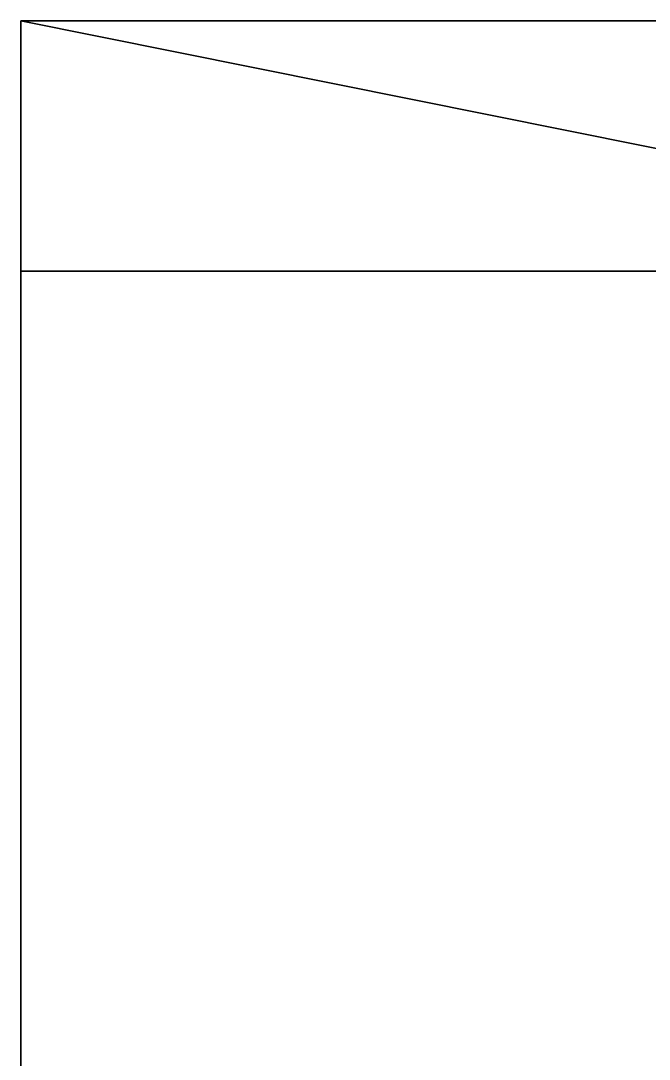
# Model space of a CAD drawing. Header units: inches. Extents: x 62 to 1153, y 3 to 780.
# Drawn here: x 377.37 to 387.4, y 225.83 to 242.4 of the extents above; entities that cross this region are included whole.
import ezdxf

# ---------------------------------------------------------------- set-up
doc = ezdxf.new("R2010")
doc.units = ezdxf.units.IN
doc.header["$MEASUREMENT"] = 0
doc.layers.add('ConstLine', color=6, linetype='Continuous')

msp = doc.modelspace()

# ---------------------------------------------------------------- linework, layer by layer
at = {"layer": 'ConstLine'}
for points in [[(377.371, 242.405), (377.371, 238.405, 4), (377.371, 242.405, 48)], [(377.371, 238.405, 48), (377.371, 242.405, 48), (377.371, 238.405, 4)], [(377.371, 238.405, 4), (377.371, 242.405), (377.371, 188.205, 4)], [(377.371, 184.205), (377.371, 188.205, 4), (377.371, 242.405)], [(377.371, 242.405), (402.371, 242.405, 25.964), (427.371, 242.405)], [(399.729, 242.405, 33.633), (399.258, 242.405, 33.213), (377.371, 242.405, 48)], [(398.982, 242.405, 32.893), (377.371, 242.405, 48), (399.258, 242.405, 33.213)], [(397.271, 242.405, 48), (397.271, 242.405, 43.9), (377.371, 242.405, 48)], [(377.371, 242.405, 48), (397.271, 242.405, 43.9), (399.729, 242.405, 33.633)], [(398.36, 242.405, 31.795), (377.371, 242.405, 48), (398.531, 242.405, 32.181)], [(398.531, 242.405, 32.181), (377.371, 242.405, 48), (398.982, 242.405, 32.893)], [(398.136, 242.405, 30.983), (377.371, 242.405, 48), (398.36, 242.405, 31.795)], [(398.079, 242.405, 30.354), (377.371, 242.405, 48), (398.136, 242.405, 30.983)], [(398.365, 242.405, 28.703), (377.371, 242.405), (398.141, 242.405, 29.514)], [(398.141, 242.405, 29.514), (377.371, 242.405, 48), (398.079, 242.405, 30.354)], [(400.441, 242.405, 26.413), (401.226, 242.405, 26.11), (377.371, 242.405)], [(377.371, 242.405), (401.226, 242.405, 26.11), (402.371, 242.405, 25.964)], [(399.116, 242.405, 27.441), (377.371, 242.405), (398.631, 242.405, 28.13)], [(398.631, 242.405, 28.13), (377.371, 242.405), (398.365, 242.405, 28.703)], [(399.407, 242.405, 27.135), (377.371, 242.405), (399.116, 242.405, 27.441)], [(399.854, 242.405, 26.766), (377.371, 242.405), (399.407, 242.405, 27.135)], [(400.441, 242.405, 26.413), (377.371, 242.405), (399.854, 242.405, 26.766)], [(377.371, 242.405, 48), (398.141, 242.405, 29.514), (377.371, 242.405)], [(377.371, 242.405, 48), (377.371, 238.405, 48), (397.271, 238.405, 48)], [(377.371, 242.405, 48), (397.271, 238.405, 48), (397.271, 242.405, 48)], [(402.001, 238.405, 4), (400.824, 238.405, 26.238), (377.371, 238.405, 4)], [(398.289, 238.405, 31.597), (398.51, 238.405, 32.133), (377.371, 238.405, 48)], [(399.563, 238.405, 33.503), (377.371, 238.405, 48), (399.258, 238.405, 33.213)], [(377.371, 238.405, 48), (397.271, 238.405, 43.9), (397.271, 238.405, 48)], [(398.074, 238.405, 30.354), (398.141, 238.405, 30.982), (377.371, 238.405, 48)], [(377.371, 238.405, 48), (399.563, 238.405, 33.503), (397.271, 238.405, 43.9)], [(399.258, 238.405, 33.213), (377.371, 238.405, 48), (398.861, 238.405, 32.721)], [(398.51, 238.405, 32.133), (398.861, 238.405, 32.721), (377.371, 238.405, 48)], [(398.289, 238.405, 31.597), (377.371, 238.405, 48), (398.141, 238.405, 30.982)], [(398.074, 238.405, 30.354), (377.371, 238.405, 48), (398.11, 238.405, 29.723)], [(398.986, 238.405, 27.607), (377.371, 238.405, 4), (399.407, 238.405, 27.135)], [(399.407, 238.405, 27.135), (377.371, 238.405, 4), (400.071, 238.405, 26.617)], [(398.294, 238.405, 28.902), (377.371, 238.405, 4), (398.557, 238.405, 28.27)], [(398.294, 238.405, 28.902), (398.11, 238.405, 29.723), (377.371, 238.405, 4)], [(400.071, 238.405, 26.617), (377.371, 238.405, 4), (400.824, 238.405, 26.238)], [(377.371, 238.405, 48), (377.371, 238.405, 4), (398.11, 238.405, 29.723)], [(398.557, 238.405, 28.27), (377.371, 238.405, 4), (398.986, 238.405, 27.607)]]:
    msp.add_3dface(points, dxfattribs=at)

doc.saveas('drawing.dxf')
